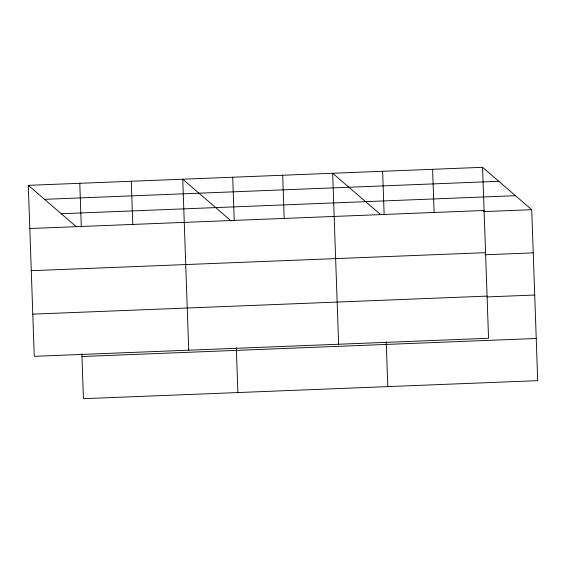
<?xml version="1.0" encoding="UTF-8"?>
<svg xmlns="http://www.w3.org/2000/svg" width="566" height="566" viewBox="0 0 566 566"><rect width="100%" height="100%" fill="white"/><g stroke="black" fill="none" stroke-linecap="round" stroke-linejoin="round"><path stroke-width="0.85" d="M482.572 167.317L488.543 338.291L34.271 356.318L28.3 185.344L482.572 167.317L531.729 209.682L537.7 380.656L83.428 398.683L81.865 353.899M44.523 199.324L498.795 181.297M61.234 213.729L515.506 195.702M29.807 228.515L484.079 210.495M483.513 211.599L531.729 209.682M31.279 270.69L485.55 252.669M485.02 254.771L533.236 252.861M32.8 314.144L487.071 296.117M487.368 296.909L534.707 295.035M81.957 356.509L536.228 338.482M380.663 214.634L332.659 173.267L338.631 344.241M231.331 221.08L182.754 179.217L188.726 350.191M28.3 185.344L76.297 226.711M432.601 169.298L434.108 212.476M382.63 171.286L384.137 214.457M386.224 341.822L387.788 386.606M282.696 175.248L284.203 218.426M232.725 177.229L234.232 220.407M236.319 347.772L237.883 392.556M131.27 181.254L132.777 224.433M79.785 183.299L81.292 226.478"/></g></svg>
